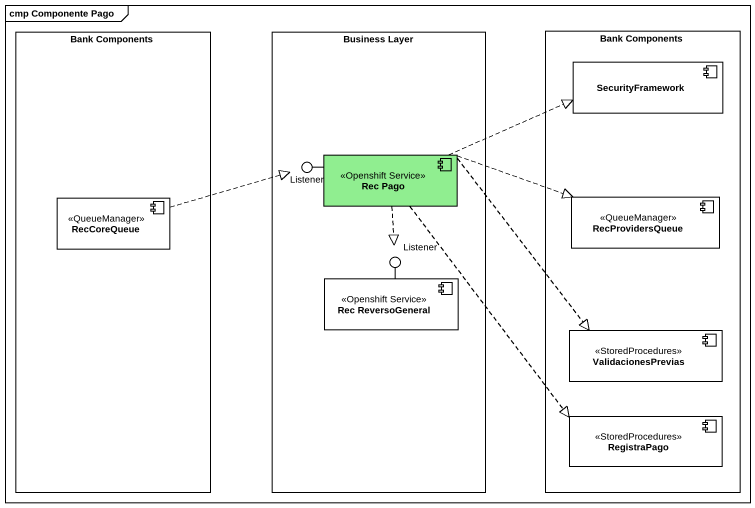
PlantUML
@startuml
mainframe cmp Componente Pago
rectangle "Bank Components" as Bank_Components {
  component SecurityFramework
  component RecProvidersQueue <<QueueManager>>
  component ValidacionesPrevias <<StoredProcedures>>
  component RegistraPago <<StoredProcedures>>
}
rectangle "Bank Components" as Bank_Components_2 {
  component RecCoreQueue <<QueueManager>>
}
rectangle "Business Layer" as Business_Layer {
  component "Rec Pago" as Rec_Pago <<Openshift Service>> #90EE90
  component "Rec ReversoGeneral" as Rec_ReversoGeneral <<Openshift Service>>
}
() Listener
() "Listener" as Listener_2
Rec_Pago -left- Listener
Rec_ReversoGeneral -up- Listener_2
Rec_Pago .right.|> SecurityFramework
Rec_Pago .right.|> RecProvidersQueue
Rec_Pago ..|> Listener_2
Rec_Pago ..|> ValidacionesPrevias
Rec_Pago ..|> RegistraPago
RecCoreQueue .right.|> Listener
@enduml
